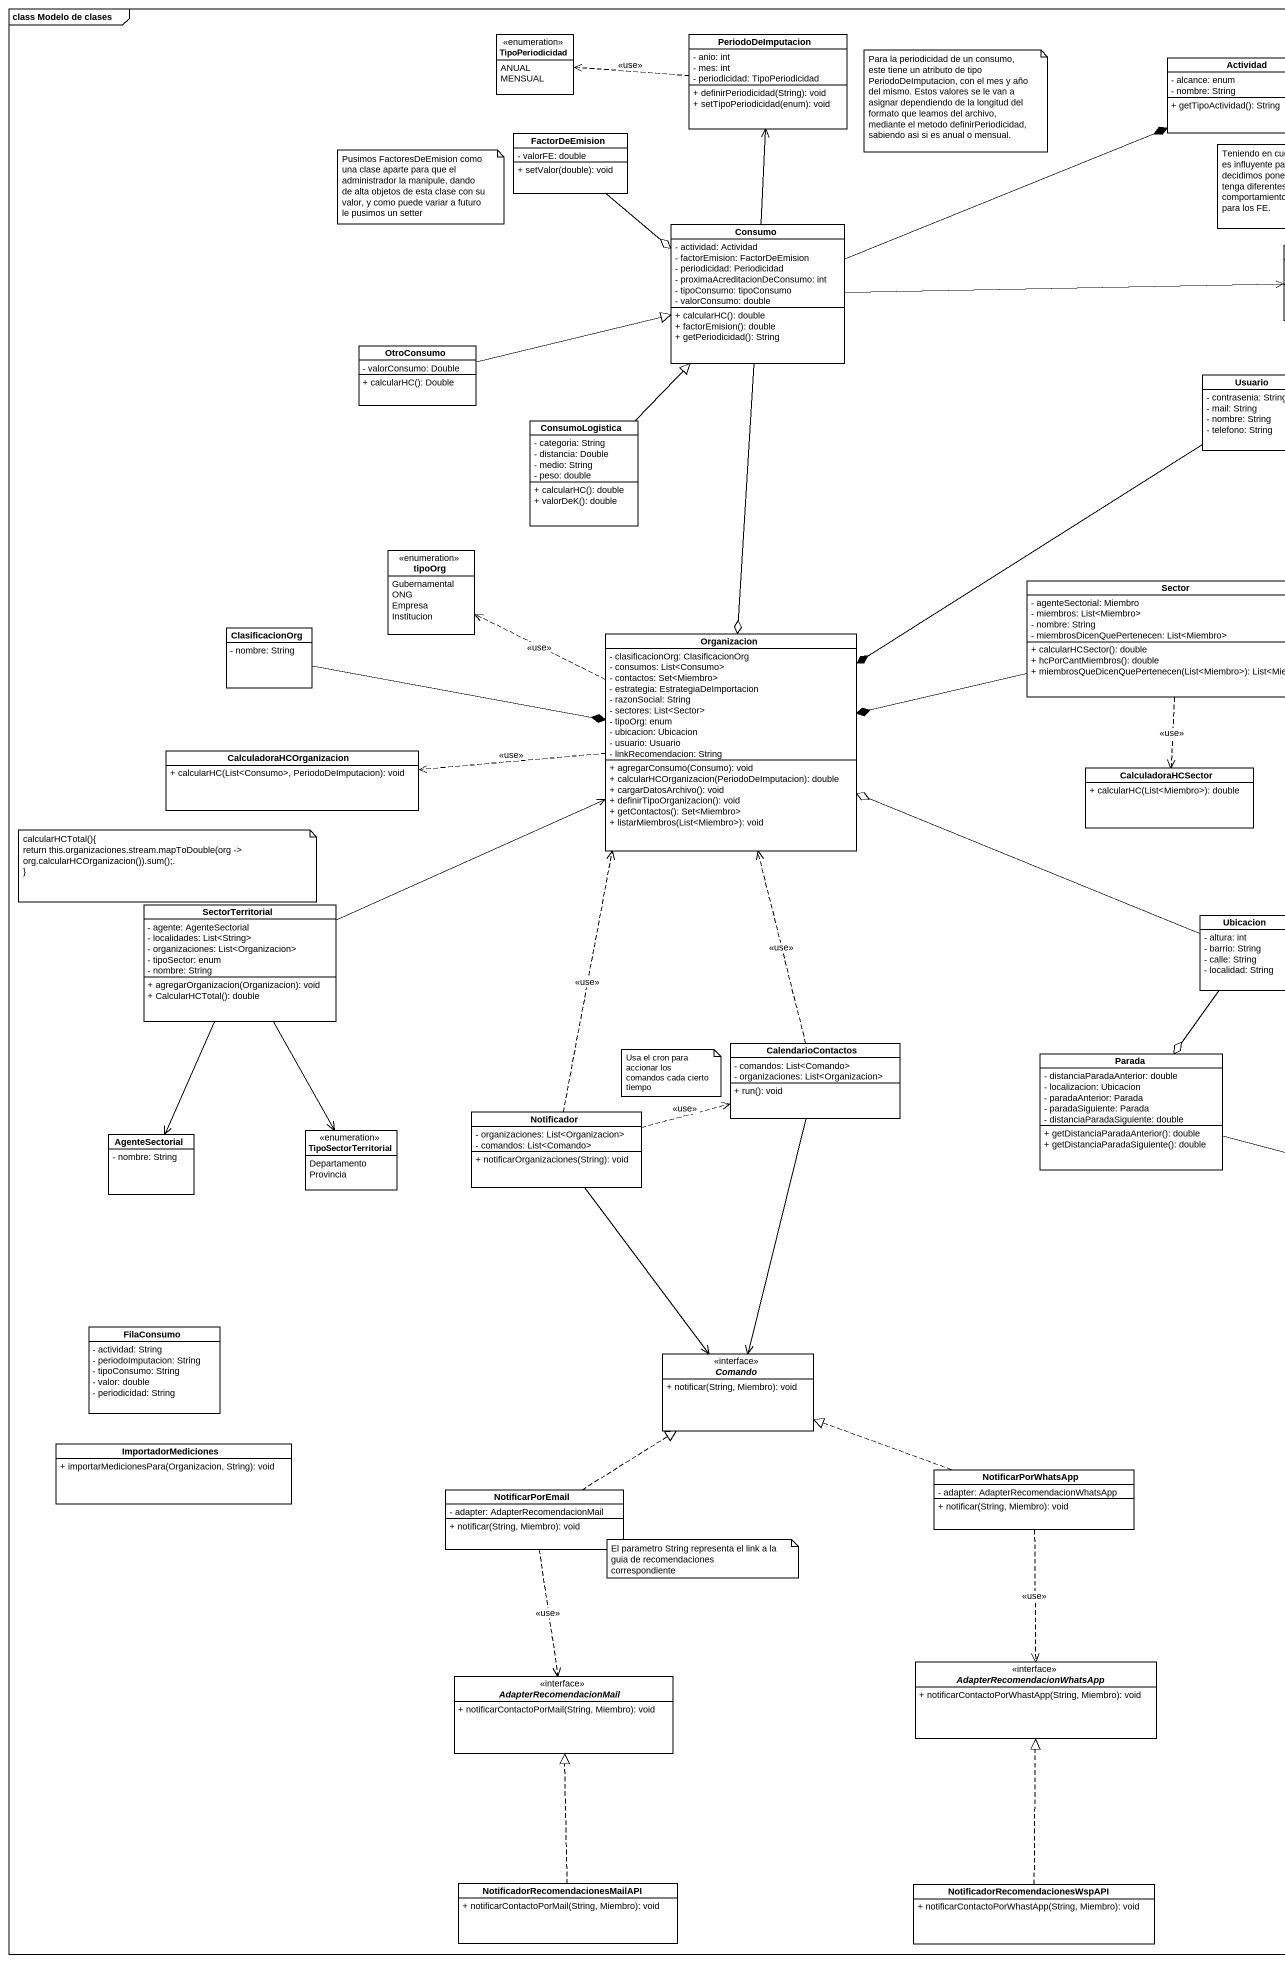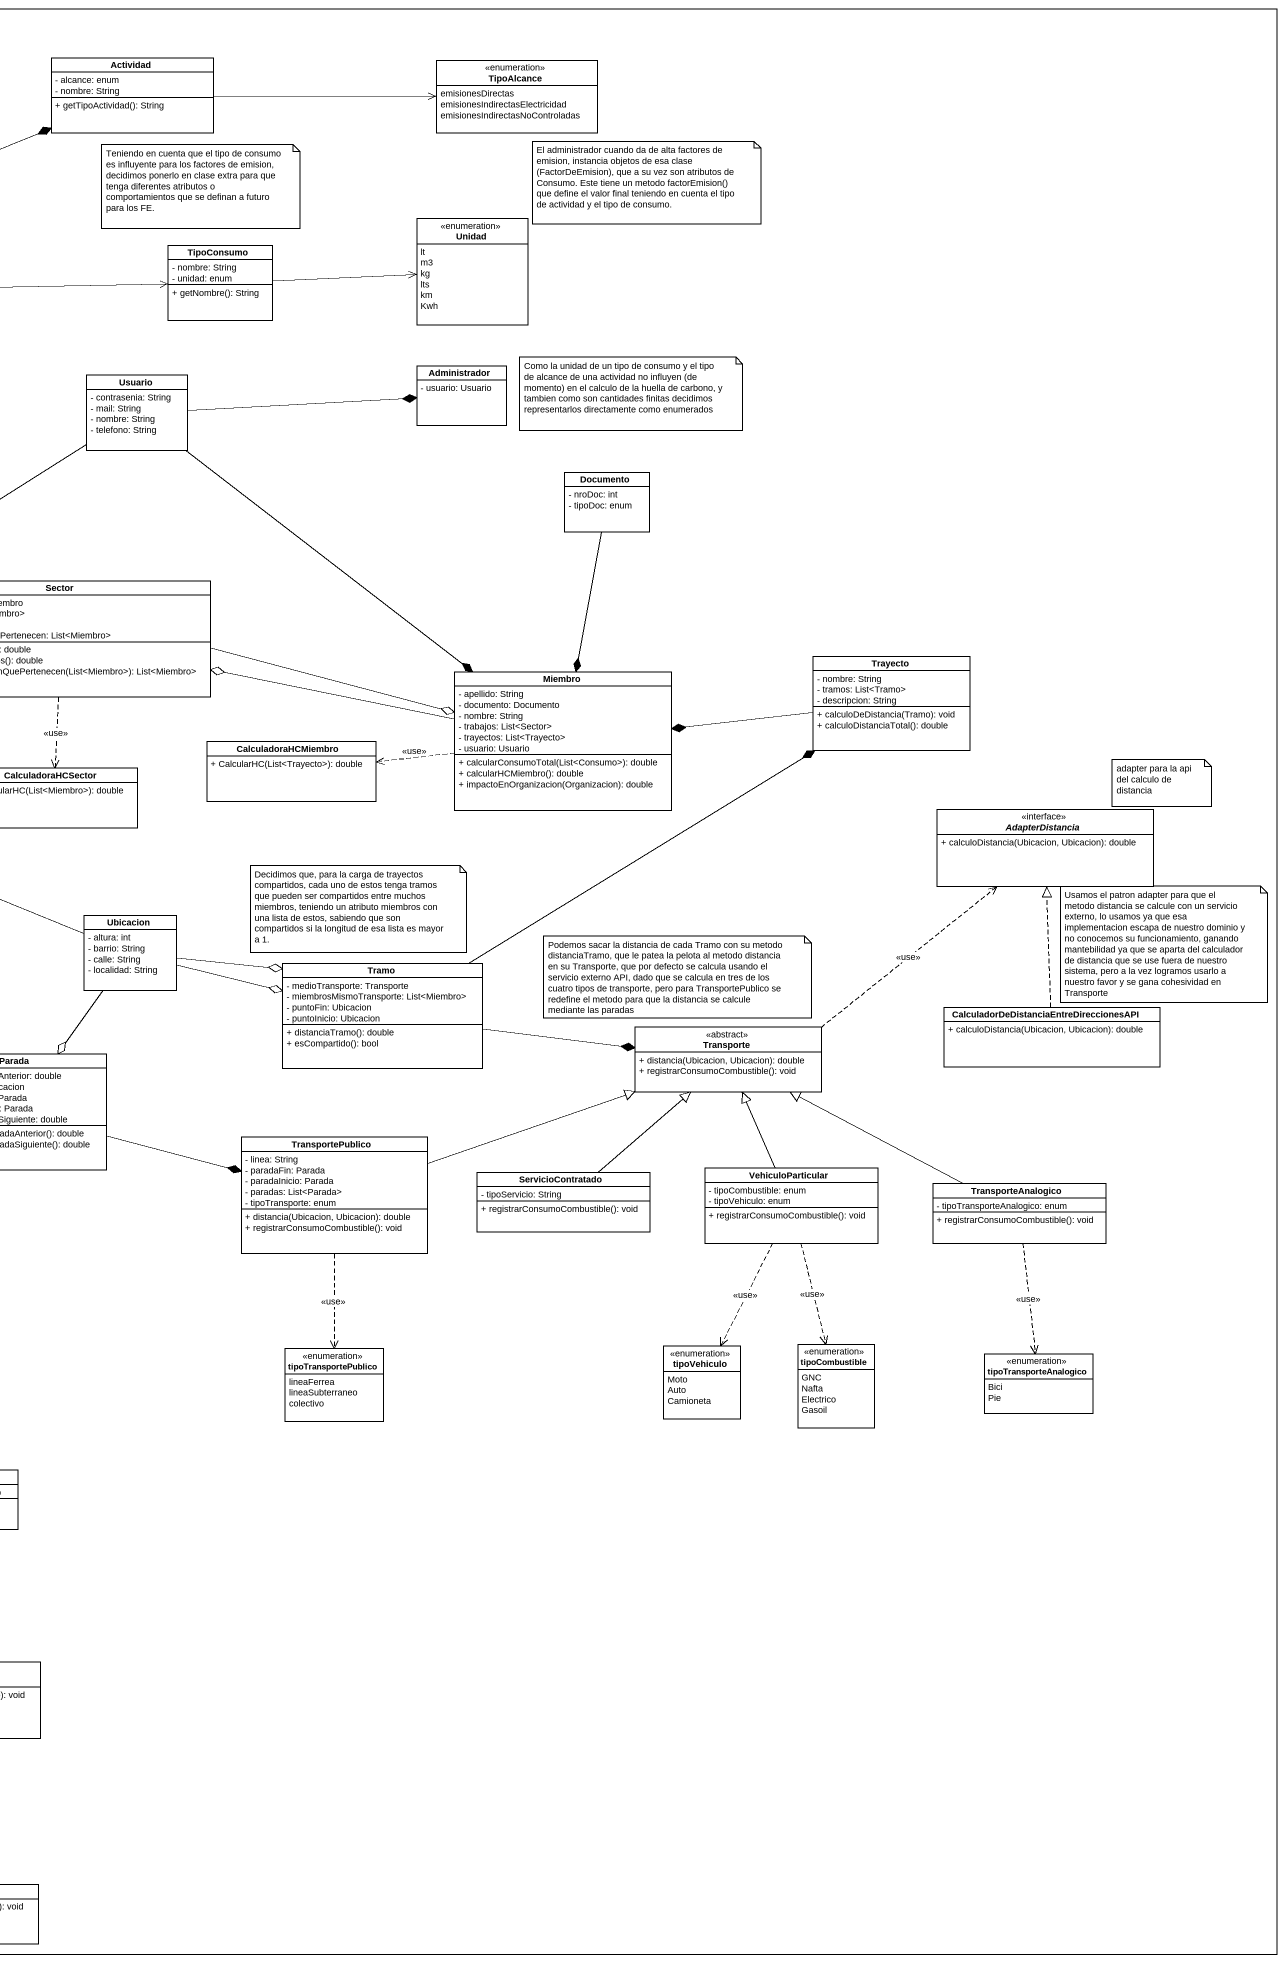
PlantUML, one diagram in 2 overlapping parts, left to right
@startuml
mainframe class Modelo de clases
hide circle
hide empty members
skinparam classAttributeIconSize 0
enum TipoPeriodicidad {
  ANUAL
  MENSUAL
}
class PeriodoDeImputacion {
  - anio: int
  - mes: int
  - periodicidad: TipoPeriodicidad
  + definirPeriodicidad(String): void
  + setTipoPeriodicidad(enum): void
}
class Actividad {
  - alcance: enum
  - nombre: String
  + getTipoActividad(): String
}
enum TipoAlcance {
  emisionesDirectas
  emisionesIndirectasElectricidad
  emisionesIndirectasNoControladas
}
class FactorDeEmision {
  - valorFE: double
  + setValor(double): void
}
class Consumo {
  - actividad: Actividad
  - factorEmision: FactorDeEmision
  - periodicidad: Periodicidad
  - proximaAcreditacionDeConsumo: int
  - tipoConsumo: tipoConsumo
  - valorConsumo: double
  + calcularHC(): double
  + factorEmision(): double
  + getPeriodicidad(): String
}
class TipoConsumo {
  - nombre: String
  - unidad: enum
  + getNombre(): String
}
enum Unidad {
  lt
  m3
  kg
  lts
  km
  Kwh
}
class OtroConsumo {
  - valorConsumo: Double
  + calcularHC(): Double
}
class Usuario {
  - contrasenia: String
  - mail: String
  - nombre: String
  - telefono: String
}
class Administrador {
  - usuario: Usuario
}
class ConsumoLogistica {
  - categoria: String
  - distancia: Double
  - medio: String
  - peso: double
  + calcularHC(): double
  + valorDeK(): double
}
class Documento {
  - nroDoc: int
  - tipoDoc: enum
}
enum tipoOrg {
  Gubernamental
  ONG
  Empresa
  Institucion
}
class Sector {
  - agenteSectorial: Miembro
  - miembros: List<Miembro>
  - nombre: String
  - miembrosDicenQuePertenecen: List<Miembro>
  + calcularHCSector(): double
  + hcPorCantMiembros(): double
  + miembrosQueDicenQuePertenecen(List<Miembro>): List<Miembro>
}
class ClasificacionOrg {
  - nombre: String
}
class Organizacion {
  - clasificacionOrg: ClasificacionOrg
  - consumos: List<Consumo>
  - contactos: Set<Miembro>
  - estrategia: EstrategiaDeImportacion
  - razonSocial: String
  - sectores: List<Sector>
  - tipoOrg: enum
  - ubicacion: Ubicacion
  - usuario: Usuario
  - linkRecomendacion: String
  + agregarConsumo(Consumo): void
  + calcularHCOrganizacion(PeriodoDeImputacion): double
  + cargarDatosArchivo(): void
  + definirTipoOrganizacion(): void
  + getContactos(): Set<Miembro>
  + listarMiembros(List<Miembro>): void
}
class Miembro {
  - apellido: String
  - documento: Documento
  - nombre: String
  - trabajos: List<Sector>
  - trayectos: List<Trayecto>
  - usuario: Usuario
  + calcularConsumoTotal(List<Consumo>): double
  + calcularHCMiembro(): double
  + impactoEnOrganizacion(Organizacion): double
}
class Trayecto {
  - nombre: String
  - tramos: List<Tramo>
  - descripcion: String
  + calculoDeDistancia(Tramo): void
  + calculoDistanciaTotal(): double
}
class CalculadoraHCMiembro {
  + CalcularHC(List<Trayecto>): double
}
class CalculadoraHCOrganizacion {
  + calcularHC(List<Consumo>, PeriodoDeImputacion): void
}
class CalculadoraHCSector {
  + calcularHC(List<Miembro>): double
}
interface AdapterDistancia <<interface>> {
  + calculoDistancia(Ubicacion, Ubicacion): double
}
class SectorTerritorial {
  - agente: AgenteSectorial
  - localidades: List<String>
  - organizaciones: List<Organizacion>
  - tipoSector: enum
  - nombre: String
  + agregarOrganizacion(Organizacion): void
  + CalcularHCTotal(): double
}
class Ubicacion {
  - altura: int
  - barrio: String
  - calle: String
  - localidad: String
}
class Tramo {
  - medioTransporte: Transporte
  - miembrosMismoTransporte: List<Miembro>
  - puntoFin: Ubicacion
  - puntoInicio: Ubicacion
  + distanciaTramo(): double
  + esCompartido(): bool
}
class "CalculadorDeDistanciaEntreDireccionesAPI" as CalculadorDeDistanciaEntreDi {
  + calculoDistancia(Ubicacion, Ubicacion): double
}
class CalendarioContactos {
  - comandos: List<Comando>
  - organizaciones: List<Organizacion>
  + run(): void
}
class Parada {
  - distanciaParadaAnterior: double
  - localizacion: Ubicacion
  - paradaAnterior: Parada
  - paradaSiguiente: Parada
  - distanciaParadaSiguiente: double
  + getDistanciaParadaAnterior(): double
  + getDistanciaParadaSiguiente(): double
}
class Transporte <<abstract>> {
  + distancia(Ubicacion, Ubicacion): double
  + registrarConsumoCombustible(): void
}
class AgenteSectorial {
  - nombre: String
}
enum TipoSectorTerritorial {
  Departamento
  Provincia
}
class Notificador {
  - organizaciones: List<Organizacion>
  - comandos: List<Comando>
  + notificarOrganizaciones(String): void
}
class TransportePublico {
  - linea: String
  - paradaFin: Parada
  - paradaInicio: Parada
  - paradas: List<Parada>
  - tipoTransporte: enum
  + distancia(Ubicacion, Ubicacion): double
  + registrarConsumoCombustible(): void
}
class ServicioContratado {
  - tipoServicio: String
  + registrarConsumoCombustible(): void
}
class VehiculoParticular {
  - tipoCombustible: enum
  - tipoVehiculo: enum
  + registrarConsumoCombustible(): void
}
class TransporteAnalogico {
  - tipoTransporteAnalogico: enum
  + registrarConsumoCombustible(): void
}
class FilaConsumo {
  - actividad: String
  - periodoImputacion: String
  - tipoConsumo: String
  - valor: double
  - periodicidad: String
}
interface Comando <<interface>> {
  + notificar(String, Miembro): void
}
enum tipoTransportePublico {
  lineaFerrea
  lineaSubterraneo
  colectivo
}
enum tipoVehiculo {
  Moto
  Auto
  Camioneta
}
enum tipoCombustible {
  GNC
  Nafta
  Electrico
  Gasoil
}
enum tipoTransporteAnalogico {
  Bici
  Pie
}
class ImportadorMediciones {
  + importarMedicionesPara(Organizacion, String): void
}
class NotificarPorWhatsApp {
  - adapter: AdapterRecomendacionWhatsApp
  + notificar(String, Miembro): void
}
class NotificarPorEmail {
  - adapter: AdapterRecomendacionMail
  + notificar(String, Miembro): void
}
interface AdapterRecomendacionMail <<interface>> {
  + notificarContactoPorMail(String, Miembro): void
}
interface AdapterRecomendacionWhatsApp <<interface>> {
  + notificarContactoPorWhastApp(String, Miembro): void
}
class "NotificadorRecomendacionesMailAPI" as NotificadorRecomendacionesMa {
  + notificarContactoPorMail(String, Miembro): void
}
class "NotificadorRecomendacionesWspAPI" as NotificadorRecomendacionesWs {
  + notificarContactoPorWhastApp(String, Miembro): void
}
PeriodoDeImputacion .left.> TipoPeriodicidad : <<use>>
Actividad -right-> TipoAlcance
FactorDeEmision --o Consumo
Consumo -up-> PeriodoDeImputacion
Consumo -right-* Actividad
Consumo -right-> TipoConsumo
Consumo --o Organizacion
TipoConsumo -right-> Unidad
OtroConsumo -right-|> Consumo
Usuario -right-* Administrador
Usuario --* Organizacion
Usuario --* Miembro
ConsumoLogistica -up-|> Consumo
Documento --* Miembro
Sector -left-* Organizacion
Sector -right-o Miembro
Sector ..> CalculadoraHCSector : <<use>>
ClasificacionOrg -right-* Organizacion
Organizacion .left.> tipoOrg : <<use>>
Organizacion .left.> CalculadoraHCOrganizacion : <<use>>
Miembro -left-o Sector
Miembro .left.> CalculadoraHCMiembro : <<use>>
Trayecto -left-* Miembro
SectorTerritorial -right-> Organizacion
SectorTerritorial --> AgenteSectorial
SectorTerritorial --> TipoSectorTerritorial
Ubicacion -left-o Organizacion
Ubicacion -right-o Tramo
Ubicacion -right-o Tramo
Ubicacion --o Parada
Tramo -up-* Trayecto
Tramo -right-* Transporte
CalculadorDeDistanciaEntreDi .up.|> AdapterDistancia
CalendarioContactos .up.> Organizacion : <<use>>
CalendarioContactos --> Comando
Parada -right-* TransportePublico
Transporte .up.> AdapterDistancia : <<use>>
Notificador .up.> Organizacion : <<use>>
Notificador .right.> CalendarioContactos : <<use>>
Notificador --> Comando
TransportePublico -right-|> Transporte
TransportePublico ..> tipoTransportePublico : <<use>>
ServicioContratado -up-|> Transporte
VehiculoParticular -up-|> Transporte
VehiculoParticular ..> tipoVehiculo : <<use>>
VehiculoParticular ..> tipoCombustible : <<use>>
TransporteAnalogico -left-|> Transporte
TransporteAnalogico ..> tipoTransporteAnalogico : <<use>>
NotificarPorWhatsApp .left.|> Comando
NotificarPorWhatsApp ..> AdapterRecomendacionWhatsApp : <<use>>
NotificarPorEmail .up.|> Comando
NotificarPorEmail ..> AdapterRecomendacionMail : <<use>>
NotificadorRecomendacionesMa .up.|> AdapterRecomendacionMail
NotificadorRecomendacionesWs .up.|> AdapterRecomendacionWhatsApp
note as N1
  Para la periodicidad de un consumo, este tiene un atributo de tipo PeriodoDeImputacion, con el mes y año del mismo. Estos valores se le van a asignar dependiendo de la longitud del formato que leamos del archivo, mediante el metodo definirPeriodicidad, sabiendo asi si es anual o mensual.
end note
note as N2
  Pusimos FactoresDeEmision como una clase aparte para que el administrador la manipule, dando de alta objetos de esta clase con su valor, y como puede variar a futuro le pusimos un setter
end note
note as N3
  Teniendo en cuenta que el tipo de consumo es influyente para los factores de emision, decidimos ponerlo en clase extra para que tenga diferentes atributos o comportamientos que se definan a futuro para los FE.
end note
note as N4
  El administrador cuando da de alta factores de emision, instancia objetos de esa clase (FactorDeEmision), que a su vez son atributos de Consumo. Este tiene un metodo factorEmision() que define el valor final teniendo en cuenta el tipo de actividad y el tipo de consumo.
end note
note as N5
  Como la unidad de un tipo de consumo y el tipo de alcance de una actividad no influyen (de momento) en el calculo de la huella de carbono, y tambien como son cantidades finitas decidimos representarlos directamente como enumerados
end note
note as N6
  adapter para la api del calculo de distancia
end note
note as N7
  calcularHCTotal(){
  return this.organizaciones.stream.mapToDouble(org -> org.calcularHCOrganizacion()).sum();.
  ~}
end note
note as N8
  Decidimos que, para la carga de trayectos compartidos, cada uno de estos tenga tramos que pueden ser compartidos entre muchos miembros, teniendo un atributo miembros con una lista de estos, sabiendo que son compartidos si la longitud de esa lista es mayor a 1.
end note
note as N9
  Usamos el patron adapter para que el metodo distancia se calcule con un servicio externo, lo usamos ya que esa implementacion escapa de nuestro dominio y no conocemos su funcionamiento, ganando mantebilidad ya que se aparta del calculador de distancia que se use fuera de nuestro sistema, pero a la vez logramos usarlo a nuestro favor y se gana cohesividad en Transporte
end note
note as N10
  Podemos sacar la distancia de cada Tramo con su metodo distanciaTramo, que le patea la pelota al metodo distancia en su Transporte, que por defecto se calcula usando el servicio externo API, dado que se calcula en tres de los cuatro tipos de transporte, pero para TransportePublico se redefine el metodo para que la distancia se calcule mediante las paradas
end note
note as N11
  Usa el cron para accionar los comandos cada cierto tiempo
end note
note as N12
  El parametro String representa el link a la guia de recomendaciones correspondiente
end note
@enduml
